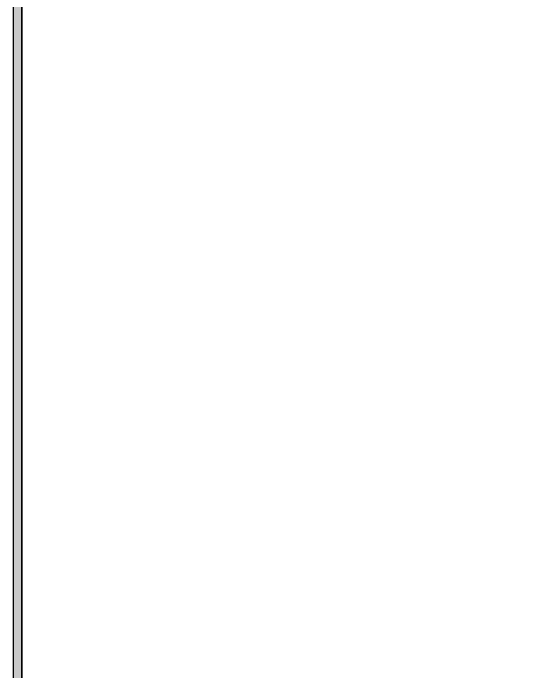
# Model space of a CAD drawing. Extents: x -1140 to 5605, y -816 to 1734.
# Drawn here: x -1114 to -571, y -229 to 469 of the extents above; entities that cross this region are included whole.
import ezdxf

# ---------------------------------------------------------------- set-up
doc = ezdxf.new("R2010")
doc.units = 0
doc.header["$MEASUREMENT"] = 0
doc.layers.get('0').update_dxf_attribs({"lineweight": 0})
doc.layers.add('G-ANNO-TTLB', color=7, linetype='Continuous', lineweight=0)

msp = doc.modelspace()

# ---------------------------------------------------------------- hatches: boundary and pattern name
at = {"layer": 'G-ANNO-TTLB', "true_color": 0xff00ff, "transparency": 33554687}
h = msp.add_hatch(color=6, dxfattribs=at)
edge = h.paths.add_edge_path()
edge.add_spline(control_points=[(1815.43, -731.7), (1815.43, -731.7), (-1114.08, -731.7), (-1114.08, -731.7), (-1114.08, -731.7), (-1114.08, 1725.3), (-1114.08, 1725.3), (-1114.08, 1725.3), (1815.43, 1725.3), (1815.43, 1725.3), (1815.43, 1725.3), (1815.43, -731.7), (1815.43, -731.7)], knot_values=[0, 0, 0, 0, 1, 1, 1, 2, 2, 2, 3, 3, 3, 4, 4, 4, 4], degree=3, periodic=0)
edge = h.paths.add_edge_path()
edge.add_spline(control_points=[(-1105.08, 1716.3), (-1105.08, 1716.3), (-1105.08, -722.7), (-1105.08, -722.7), (-1105.08, -722.7), (1806.43, -722.7), (1806.43, -722.7), (1806.43, -722.7), (1806.43, 1716.3), (1806.43, 1716.3), (1806.43, 1716.3), (-1105.08, 1716.3), (-1105.08, 1716.3)], knot_values=[0, 0, 0, 0, 1, 1, 1, 2, 2, 2, 3, 3, 3, 4, 4, 4, 4], degree=3, periodic=0)
edge.add_line((-1105.08, 1716.3), (-1105.08, 1716.3))

# ---------------------------------------------------------------- linework, layer by layer
at = {"color": 18, "lineweight": 0, "true_color": 0x000000}
msp.add_lwpolyline([(-1105.08, -722.7), (-1105.08, 1716.3), (1806.43, 1716.3), (1806.43, -722.7)], close=True, dxfattribs=at)
at = {"layer": 'G-ANNO-TTLB', "color": 6, "lineweight": 30, "true_color": 0xff00ff}
for p, q in [((-1114.08, 1725.3), (-1114.08, -731.7)), ((-1105.08, 1716.3), (-1105.08, -722.7)), ((-1105.08, -722.7), (-1105.08, 1716.3))]:
    msp.add_line(p, q, dxfattribs=at)
at = {"layer": 'G-ANNO-TTLB'}
for points in [[(1815.43, -731.7), (1815.43, -731.7), (-1114.08, -731.7), (-1114.08, -731.7), (-1114.08, -731.7), (-1114.08, 1725.3), (-1114.08, 1725.3), (-1114.08, 1725.3), (1815.43, 1725.3), (1815.43, 1725.3), (1815.43, 1725.3), (1815.43, -731.7), (1815.43, -731.7)], [(-1105.08, 1716.3), (-1105.08, 1716.3), (-1105.08, -722.7), (-1105.08, -722.7), (-1105.08, -722.7), (1806.43, -722.7), (1806.43, -722.7), (1806.43, -722.7), (1806.43, 1716.3), (1806.43, 1716.3), (1806.43, 1716.3), (-1105.08, 1716.3), (-1105.08, 1716.3)]]:
    msp.add_open_spline(points, degree=3, knots=[0, 0, 0, 0, 1, 1, 1, 2, 2, 2, 3, 3, 3, 4, 4, 4, 4], dxfattribs=at)

doc.saveas('drawing.dxf')
